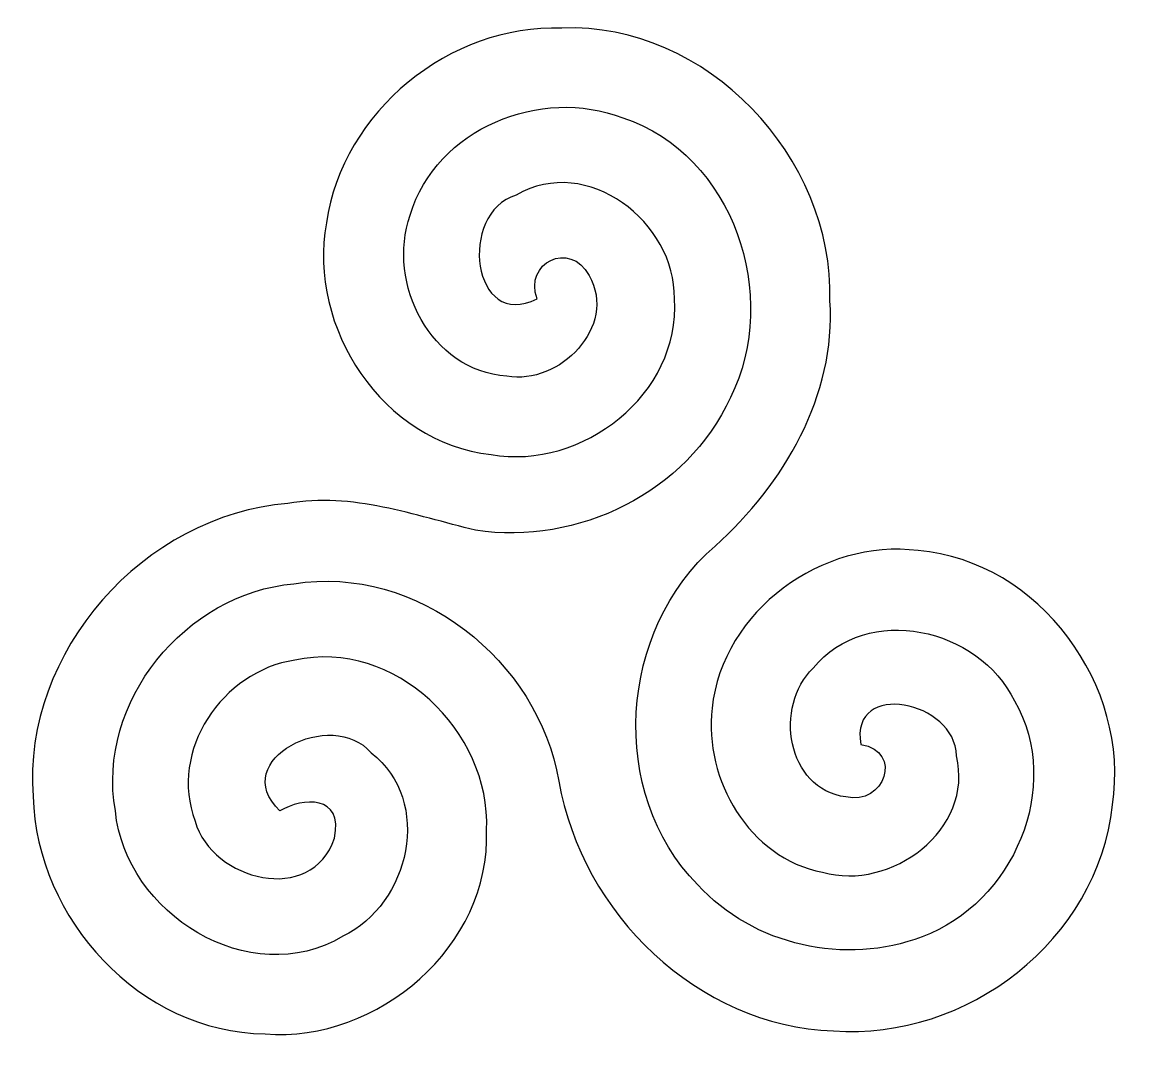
# Model space of a CAD drawing. Header units: centimetres. Extents: x -2.78 to 2.8, y -2.57 to 2.56.
import ezdxf

# ---------------------------------------------------------------- set-up
doc = ezdxf.new("R2010")
doc.units = ezdxf.units.CM
doc.header["$MEASUREMENT"] = 0
doc.layers.add('Layer 1', color=7, linetype='Continuous')

msp = doc.modelspace()

# ---------------------------------------------------------------- linework, layer by layer
at = {"layer": 'Layer 1', "color": 252}
msp.add_open_spline([(1.30803, -2.515), (0.62447, -2.49005), (0.04069, -1.92374), (-0.07406, -1.25764), (-0.07406, -1.25764), (-0.17884, -0.65141), (-0.78756, -0.16494), (-1.40875, -0.26473), (-1.40875, -0.26473), (-1.95261, -0.31213), (-2.40416, -0.85848), (-2.30686, -1.40733), (-2.30686, -1.40733), (-2.25696, -1.92374), (-1.63078, -2.31792), (-1.16177, -2.0385), (-1.16177, -2.0385), (-0.82498, -1.87884), (-0.70523, -1.35743), (-1.01957, -1.11544), (-1.01957, -1.11544), (-1.21416, -0.88343), (-1.74554, -1.15037), (-1.47861, -1.40733), (-1.47861, -1.40733), (-1.36385, -1.33997), (-1.15679, -1.325), (-1.20419, -1.54454), (-1.20419, -1.54454), (-1.31645, -1.88632), (-1.82039, -1.75909), (-1.90522, -1.45972), (-1.90522, -1.45972), (-2.03994, -1.10546), (-1.76801, -0.70381), (-1.40377, -0.64892), (-1.40377, -0.64892), (-0.90232, -0.53915), (-0.41585, -1.00567), (-0.4383, -1.50462), (-0.4383, -1.50462), (-0.41585, -2.08839), (-0.98465, -2.57487), (-1.55346, -2.52996), (-1.55346, -2.52996), (-2.18213, -2.52248), (-2.70353, -1.95118), (-2.721, -1.33498), (-2.721, -1.33498), (-2.77588, -0.60651), (-2.16217, 0.08204), (-1.43869, 0.13942), (-1.43869, 0.13942), (-1.11437, 0.1968), (-0.80253, 0.07955), (-0.49318, 0.0047), (-0.49318, 0.0047), (0.02074, -0.07264), (0.57208, 0.1943), (0.78912, 0.67329), (0.78912, 0.67329), (1.04358, 1.18222), (0.80658, 1.89572), (0.24776, 2.08033), (0.24776, 2.08033), (-0.16387, 2.23999), (-0.69276, 2.02794), (-0.82249, 1.59136), (-0.82249, 1.59136), (-0.94224, 1.24708), (-0.7202, 0.80551), (-0.33601, 0.78056), (-0.33601, 0.78056), (-0.07157, 0.73316), (0.22282, 1.03004), (0.07812, 1.28699), (0.07812, 1.28699), (-0.01918, 1.46661), (-0.25119, 1.34936), (-0.18383, 1.16974), (-0.18383, 1.16974), (-0.51064, 1.00259), (-0.58549, 1.60133), (-0.28861, 1.69114), (-0.28861, 1.69114), (0.06814, 1.9007), (0.5147, 1.55393), (0.50722, 1.16974), (0.50722, 1.16974), (0.53965, 0.69075), (0.0432, 0.30406), (-0.41584, 0.38639), (-0.41584, 0.38639), (-0.9597, 0.44377), (-1.34139, 1.02505), (-1.2441, 1.55144), (-1.2441, 1.55144), (-1.16427, 2.11276), (-0.62291, 2.55184), (-0.05909, 2.53188), (-0.05909, 2.53188), (0.66938, 2.56182), (1.31053, 1.88075), (1.29057, 1.15976), (1.29057, 1.15976), (1.32051, 0.68077), (1.05856, 0.2367), (0.71179, -0.07514), (0.71179, -0.07514), (0.22531, -0.49426), (0.17043, -1.31753), (0.62447, -1.77906), (0.62447, -1.77906), (0.90388, -2.08591), (1.3704, -2.1882), (1.75459, -2.04101), (1.75459, -2.04101), (2.21113, -1.87386), (2.46809, -1.2851), (2.21862, -0.85351), (2.21862, -0.85351), (2.04149, -0.48678), (1.47768, -0.35705), (1.20575, -0.68886), (1.20575, -0.68886), (1.00866, -0.88096), (1.07103, -1.29758), (1.3704, -1.3375), (1.3704, -1.3375), (1.5625, -1.38241), (1.66229, -1.10798), (1.44524, -1.07306), (1.44524, -1.07306), (1.39036, -0.74375), (1.92423, -0.85602), (1.92673, -1.13044), (1.92673, -1.13044), (2.01904, -1.50216), (1.59742, -1.814), (1.25315, -1.71671), (1.25315, -1.71671), (0.88143, -1.64436), (0.6569, -1.25019), (0.69682, -0.89095), (0.69682, -0.89095), (0.74921, -0.39948), (1.25315, -0.03525), (1.73464, -0.09762), (1.73464, -0.09762), (2.34586, -0.15001), (2.80489, -0.77869), (2.71258, -1.37743), (2.71258, -1.37743), (2.63774, -2.06099), (1.98162, -2.56244), (1.30803, -2.51504), (1.30803, -2.51504), (1.30803, -2.51504), (1.30803, -2.515), (1.30803, -2.515)], degree=3, knots=[0, 0, 0, 0, 0.0243902, 0.0243902, 0.0243902, 0.0243902, 0.0487805, 0.0487805, 0.0487805, 0.0487805, 0.0731707, 0.0731707, 0.0731707, 0.0731707, 0.097561, 0.097561, 0.097561, 0.097561, 0.1219512, 0.1219512, 0.1219512, 0.1219512, 0.1463415, 0.1463415, 0.1463415, 0.1463415, 0.1707317, 0.1707317, 0.1707317, 0.1707317, 0.195122, 0.195122, 0.195122, 0.195122, 0.2195122, 0.2195122, 0.2195122, 0.2195122, 0.2439024, 0.2439024, 0.2439024, 0.2439024, 0.2682927, 0.2682927, 0.2682927, 0.2682927, 0.2926829, 0.2926829, 0.2926829, 0.2926829, 0.3170732, 0.3170732, 0.3170732, 0.3170732, 0.3414634, 0.3414634, 0.3414634, 0.3414634, 0.3658537, 0.3658537, 0.3658537, 0.3658537, 0.3902439, 0.3902439, 0.3902439, 0.3902439, 0.4146341, 0.4146341, 0.4146341, 0.4146341, 0.4390244, 0.4390244, 0.4390244, 0.4390244, 0.4634146, 0.4634146, 0.4634146, 0.4634146, 0.4878049, 0.4878049, 0.4878049, 0.4878049, 0.5121951, 0.5121951, 0.5121951, 0.5121951, 0.5365854, 0.5365854, 0.5365854, 0.5365854, 0.5609756, 0.5609756, 0.5609756, 0.5609756, 0.5853659, 0.5853659, 0.5853659, 0.5853659, 0.6097561, 0.6097561, 0.6097561, 0.6097561, 0.6341463, 0.6341463, 0.6341463, 0.6341463, 0.6585366, 0.6585366, 0.6585366, 0.6585366, 0.6829268, 0.6829268, 0.6829268, 0.6829268, 0.7073171, 0.7073171, 0.7073171, 0.7073171, 0.7317073, 0.7317073, 0.7317073, 0.7317073, 0.7560976, 0.7560976, 0.7560976, 0.7560976, 0.7804878, 0.7804878, 0.7804878, 0.7804878, 0.804878, 0.804878, 0.804878, 0.804878, 0.8292683, 0.8292683, 0.8292683, 0.8292683, 0.8536585, 0.8536585, 0.8536585, 0.8536585, 0.8780488, 0.8780488, 0.8780488, 0.8780488, 0.902439, 0.902439, 0.902439, 0.902439, 0.9268293, 0.9268293, 0.9268293, 0.9268293, 0.9512195, 0.9512195, 0.9512195, 0.9512195, 1, 1, 1, 1], dxfattribs=at)

doc.saveas('drawing.dxf')
